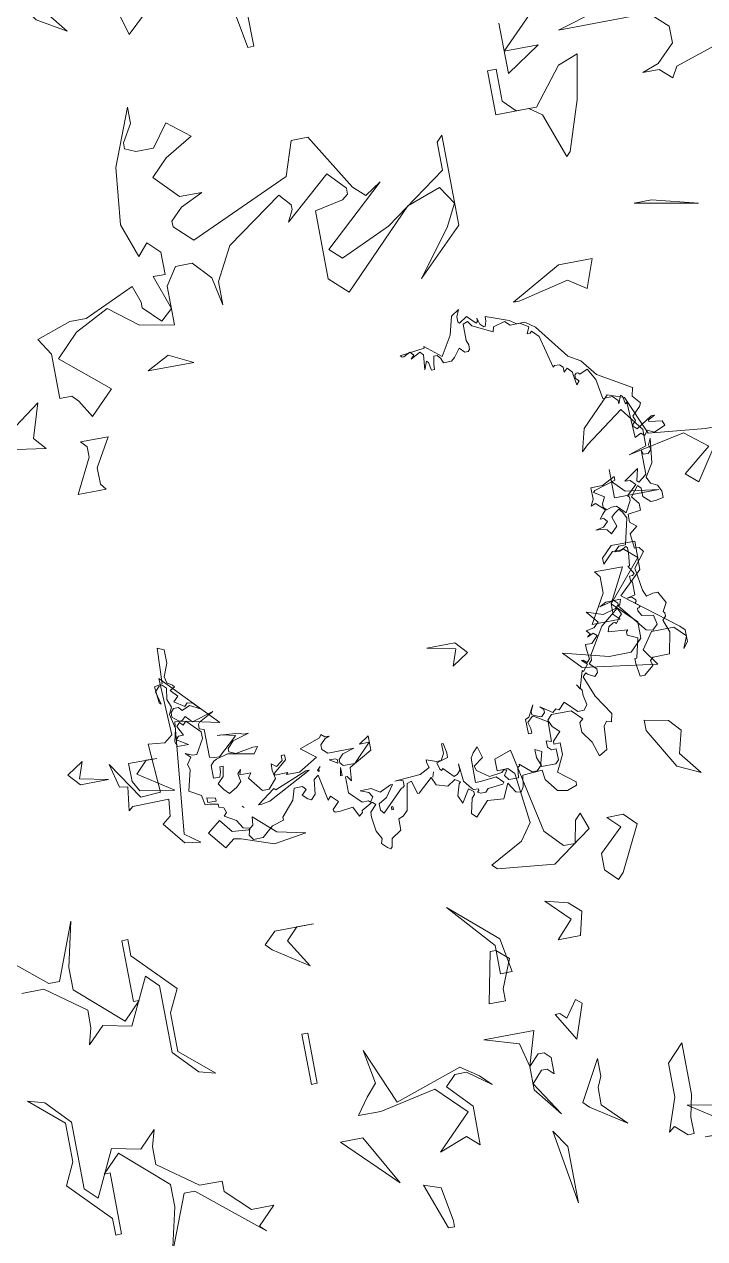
# Model space of a CAD drawing. Header units: millimetres. Extents: x 1418 to 1811, y 1796 to 1956.
# Drawn here: x 1485.405 to 1486.077, y 1861.601 to 1862.802 of the extents above; entities that cross this region are included whole.
import ezdxf

# ---------------------------------------------------------------- set-up
doc = ezdxf.new("R2010")
doc.units = ezdxf.units.MM
doc.layers.add('ARBRE', color=251, linetype='Continuous', lineweight=13)
doc.layers.add('VEGETAIS', color=3, linetype='Continuous')

# ---------------------------------------------------------------- blocks, each defined once
blk = doc.blocks.new('WMF26', base_point=(0, 0.0008))
at = {"color": 63}
for points in [[(6.1156, -2.2032), (6.188, -2.6618), (6.1156, -2.5523), (6.1156, -2.2032), (6.1156, -2.2032)], [(6.887, -2.2353), (6.887, -2.1991), (6.9233, -2.1991), (7.0262, -2.4831), (6.9233, -2.4469), (6.887, -2.2353), (6.887, -2.2353)], [(9.068, -3.2595), (9.068, -2.8446), (8.9947, -2.7721), (8.8572, -3.0553), (8.6819, -3.0191), (8.5806, -3.1212), (8.6094, -3.0191), (8.6094, -2.9104), (8.3698, -2.7359), (8.2307, -2.7359), (8.2307, -2.67), (8.0858, -2.5317), (7.9475, -2.5317), (8.0561, -2.423), (8.0199, -2.3868), (8.4061, -2.7062), (8.4711, -2.7062), (8.6094, -2.3572), (8.5436, -2.6338), (8.5436, -2.7721), (8.821, -3.0191), (8.9297, -2.9104), (8.8935, -2.9104), (8.8935, -2.5317), (8.9297, -2.5317), (8.9297, -2.6338), (9.1693, -2.8816), (9.1042, -3.0191), (9.1042, -3.2595), (9.3084, -3.4341), (9.2055, -3.4052), (9.068, -3.2595), (9.068, -3.2595)], [(5.3433, -2.5885), (5.3433, -2.4872), (5.3804, -2.4872), (5.4528, -2.5523), (5.489, -2.5235), (5.4166, -2.7276), (5.4166, -2.9384), (5.3145, -3.0471), (5.3145, -2.7276), (5.3433, -2.5885), (5.3433, -2.5885)], [(7.1629, -2.5235), (7.4757, -2.8363), (7.3374, -2.8363), (7.1629, -2.5235), (7.1629, -2.5235)], [(5.8678, -2.8726), (5.8678, -2.7639), (5.7295, -2.6247), (5.9402, -2.7639), (5.9765, -2.8001), (5.8381, -3.0471), (5.8381, -2.9384), (5.8678, -2.8726), (5.8678, -2.8726)], [(6.6754, -3.15), (6.5659, -3.0759), (6.5001, -3.0109), (6.6392, -3.1121), (6.7117, -3.1121), (6.7767, -3.0471), (6.6392, -2.9022), (6.6392, -2.6618), (6.7117, -2.7276), (6.8862, -2.6618), (6.6754, -2.8726), (6.85, -3.0471), (7.1991, -2.9746), (7.3374, -2.9746), (7.2641, -3.0759), (7.1991, -3.15), (7.2353, -3.36), (7.0904, -3.0109), (6.6754, -3.15), (6.6754, -3.15)], [(6.2531, -3.0759), (6.188, -3.1426), (6.1518, -3.1426), (6.1156, -3.1055), (6.1156, -3.0035), (6.1518, -3.0397), (6.188, -3.0397), (6.2531, -2.9672), (6.1156, -2.7565), (6.2531, -2.931), (6.2531, -3.0759), (6.2531, -3.0759)], [(6.2531, -3.0759), (6.2893, -3.2225), (6.5001, -3.2875), (6.188, -3.2875), (6.2531, -3.0759), (6.2531, -3.0759)], [(5.9402, -3.1862), (6.0415, -3.36), (6.0127, -3.36), (5.9765, -3.3237), (5.904, -3.4258), (5.8678, -3.397), (5.9402, -3.1862), (5.9402, -3.1862)], [(6.2531, -3.7461), (6.3255, -3.5715), (6.3255, -3.4983), (6.4276, -3.4983), (6.3618, -3.8111), (6.3255, -3.8111), (6.2531, -3.7461), (6.2531, -3.7461)], [(6.3255, -3.8408), (6.5734, -4.1248), (6.2893, -3.877), (6.2531, -3.6662), (6.3255, -3.6662), (6.3255, -3.8408), (6.3255, -3.8408)], [(5.8381, -3.9132), (5.9765, -4.0515), (5.8381, -4.0153), (5.7657, -3.9494), (5.8019, -3.8045), (5.9402, -3.8045), (5.8381, -3.9132), (5.8381, -3.9132)], [(7.4938, -4.1767), (7.5663, -4.1042), (7.4576, -3.9289), (7.6684, -4.068), (7.7046, -4.1042), (7.6321, -4.1767), (7.3917, -4.1767), (7.4938, -4.1767), (7.4938, -4.1767)], [(3.7897, -9.0622), (4.2409, -8.9165), (4.2771, -8.8506), (4.3504, -8.9165), (4.4525, -8.9165), (4.3504, -8.9527), (4.2409, -9.0622), (4.2409, -9.1643), (4.3504, -9.2656), (4.9111, -9.2656), (4.6633, -9.3381)], [(4.874, -9.5859), (5.2602, -9.2006), (5.0486, -9.2006), (5.2602, -9.0622), (5.2602, -9.3751)], [(6.7586, -9.7242), (6.7586, -9.5134), (6.7948, -9.5134), (6.8311, -9.7242)], [(7.3843, -9.8255), (7.4938, -9.7242), (7.5597, -9.9646)], [(5.3351, -4.4122), (5.4734, -4.1355), (5.5096, -4.0993), (5.5821, -4.1717), (5.5821, -4.273), (5.4372, -4.4122), (5.5096, -4.4846), (5.4075, -4.4846), (5.3351, -4.4122), (5.3351, -4.4122)], [(4.8889, -6.482), (4.8707, -6.4424), (4.8304, -6.4219), (4.8098, -6.3823), (4.8098, -6.342), (4.86, -6.3321), (4.8889, -6.3321), (4.9308, -6.3716), (4.9308, -6.4219), (4.9498, -6.4424), (5, -6.3823), (4.9605, -6.3321), (4.9605, -6.2918), (5.0395, -6.2819), (5.0395, -6.2317), (5, -6.1996), (5.0502, -6.1601), (5.0395, -6.0695), (5.0107, -6.0695), (4.9893, -6.0398), (5.0609, -5.9485), (5.0395, -5.8077), (5.0214, -5.7682), (4.9811, -5.7789), (4.9498, -5.7789), (4.9103, -5.7072), (4.9391, -5.6562), (4.9308, -5.6463), (4.9308, -5.6274), (4.9498, -5.606), (4.921, -5.5269), (4.9498, -5.3952), (5.0502, -5.3952), (5.0708, -5.3763), (5.0609, -5.345), (5.121, -5.2947), (5.1507, -5.2947), (5.1614, -5.3763), (5.1614, -5.4059), (5.1507, -5.4059), (5.121, -5.5269), (5.182, -5.5557), (5.182, -5.5771), (5.1712, -5.5878), (5.2915, -5.5961), (5.2832, -5.6274), (5.2519, -5.6463), (5.2412, -5.6463), (5.233, -5.6381), (5.2124, -5.6669), (5.191, -5.6891), (5.2124, -5.7286), (5.3227, -5.6381), (5.4232, -5.4767), (5.4232, -5.4454), (5.4421, -5.4265), (5.4026, -5.387), (5.4026, -5.3656), (5.4232, -5.345), (5.4635, -5.3656), (5.4734, -5.3763), (5.4923, -5.3557), (5.4421, -5.2248), (5.3631, -5.1037), (5.373, -5.0535), (5.4026, -5.0634), (5.4232, -5.0346), (5.4339, -4.8921), (5.4841, -4.8633), (5.5137, -4.9531), (5.564, -5.0239), (5.564, -5.0848), (5.5426, -5.1037), (5.6035, -5.1638), (5.7253, -5.1638), (5.755, -5.135), (5.736, -5.093), (5.6941, -5.0535), (5.7443, -5.0033), (5.7443, -4.9844), (5.7048, -4.9844), (5.7048, -4.9127), (5.755, -4.8123), (5.6545, -4.7324), (5.6545, -4.7118), (5.7146, -4.6904), (5.7756, -4.7011), (5.8365, -4.7826), (5.8447, -4.8419), (5.9657, -4.8337), (5.9765, -4.7621), (5.9954, -4.7324), (6.0267, -4.7407), (6.0662, -4.8016), (6.1074, -4.7118), (6.2078, -4.7217), (6.2893, -4.632), (6.3181, -4.6616), (6.2975, -4.7514), (6.2786, -4.7719), (6.2786, -4.7909), (6.3082, -4.8123), (6.3576, -4.7324), (6.3791, -4.7826), (6.3576, -4.8526), (6.3478, -4.8633), (6.3791, -4.8839), (6.4293, -4.8526), (6.4984, -4.8732), (6.519, -4.9234), (6.6096, -4.8419), (6.6203, -4.8419), (6.6409, -4.9234), (6.6705, -4.9127), (6.7001, -4.7514), (6.7314, -4.7217), (6.7602, -4.7118), (6.7602, -4.6402), (6.8212, -4.6007), (6.8319, -4.5505), (6.8418, -4.5398), (6.8607, -4.5505), (6.892, -4.5818), (6.8821, -4.6114), (6.9109, -4.6616), (6.9216, -4.7514), (6.9216, -4.7826), (6.8821, -4.8222), (6.901, -4.8419), (6.9718, -4.8016), (6.9718, -4.7909), (6.9932, -4.7719), (7.0229, -4.8337), (7.1019, -4.8222), (7.134, -4.8222), (7.1439, -4.8337), (7.1439, -4.8419), (7.1019, -4.8839), (7.1439, -4.9234), (7.1629, -4.9028), (7.1941, -5.0634), (7.2238, -5.0428), (7.2345, -4.9531), (7.2633, -4.9234), (7.2839, -4.9341), (7.3135, -4.9629), (7.2839, -4.9926), (7.3028, -5.0132), (7.353, -5.0132), (7.3744, -4.9424), (7.4543, -4.8526), (7.4543, -4.8337), (7.5259, -4.8123), (7.5967, -4.7514), (7.6552, -4.7514), (7.6766, -4.7826), (7.6659, -4.8222), (7.7054, -4.8337), (7.7367, -4.8839), (7.8059, -4.9234), (7.7869, -4.9424), (7.7976, -4.9737), (7.8273, -4.9844), (7.8273, -5.0033), (7.8775, -5.0132), (7.9071, -5.0132), (7.9178, -5.0741), (7.9886, -5.1136), (7.9574, -5.2437), (7.9681, -5.2758), (7.9384, -5.3153), (7.9681, -5.345), (7.9277, -5.326), (7.8989, -5.326), (7.8478, -5.4158), (7.8478, -5.4561), (7.9277, -5.5376), (7.9491, -5.5162), (7.9681, -5.5376), (7.9886, -5.5162), (7.9574, -5.4561), (7.9886, -5.4561), (8.0076, -5.4372), (7.9384, -5.3952), (8.0076, -5.3952), (8.0183, -5.4265), (7.9993, -5.5063), (8.0183, -5.5961), (7.9993, -5.6381), (8.0183, -5.6891), (8.0076, -5.7575), (8.0282, -5.7789), (8.0496, -5.7789), (8.0784, -5.7476), (8.0578, -5.6669), (8.0685, -5.6784), (8.0784, -5.7789), (8.0282, -5.7896), (8.0183, -6.0086), (7.9779, -5.9896), (7.9779, -5.9081), (8.0076, -5.8291), (7.9993, -5.7896), (7.9681, -5.7682), (7.9574, -5.7575), (7.9886, -5.7393), (7.9491, -5.6973), (7.9779, -5.6669), (7.9178, -5.6274), (7.8989, -5.6463), (7.8668, -5.6381), (7.8273, -5.5961), (7.8882, -5.6274), (7.9384, -5.606), (7.9574, -5.6274), (7.9886, -5.6274), (8.0076, -5.606), (8.0076, -5.5771), (7.9681, -5.5459), (7.9491, -5.5459), (7.9277, -5.5664), (7.8882, -5.5269), (7.7556, -5.5664), (7.8478, -5.5162), (7.8561, -5.5063), (7.8561, -5.4767), (7.8273, -5.466), (7.8273, -5.2947), (7.7976, -5.2865), (7.7663, -5.2865), (7.6552, -5.387), (7.647, -5.3952), (7.7268, -5.4158), (7.7556, -5.4158), (7.6264, -5.4059), (7.5967, -5.3952), (7.5655, -5.3952), (7.6659, -5.3656), (7.7054, -5.326), (7.7054, -5.3054), (7.6659, -5.2865), (7.5547, -5.3054), (7.5259, -5.3054), (7.5547, -5.2651), (7.7161, -5.2947), (7.7869, -5.2758), (7.8059, -5.2651), (7.8273, -5.2437), (7.8273, -5.1638), (7.7869, -5.1638), (7.777, -5.1935), (7.777, -5.2248), (7.7556, -5.2248), (7.7663, -5.1638), (7.8059, -5.1243), (7.777, -5.0848), (7.7474, -5.0535), (7.6972, -5.0848), (7.6659, -5.1136), (7.6766, -5.1638), (7.6552, -5.1852), (7.6659, -5.154), (7.5967, -5.154), (7.6157, -5.1243), (7.5465, -5.0346), (7.5045, -5.0346), (7.4543, -5.093), (7.465, -5.1433), (7.465, -5.1852), (7.4354, -5.1638), (7.4033, -5.1852), (7.395, -5.1935), (7.395, -5.2248), (7.3744, -5.2248), (7.3744, -5.1935), (7.4543, -5.1243), (7.4543, -5.1136), (7.3744, -5.1136), (7.3843, -5.1037), (7.3028, -5.1037), (7.1843, -5.1745), (7.274, -5.2437), (7.1439, -5.2865), (7.134, -5.3054), (7.1126, -5.2865), (7.0838, -5.2865), (7.1126, -5.2758), (7.1439, -5.2437), (7.1439, -5.2141), (7.1126, -5.1852), (6.9513, -5.1852), (7.0229, -5.1638), (7.0517, -5.135), (7.0517, -5.1136), (7.0336, -5.093), (6.9611, -5.093), (6.8508, -5.2042), (6.9109, -5.2042), (6.8508, -5.2437), (6.8508, -5.154), (6.9932, -5.0741), (7.0015, -4.9926), (7.0229, -5.0239), (7.0336, -5.0239), (7.0336, -4.9234), (6.9611, -4.8526), (6.9216, -4.8526), (6.9109, -4.8419), (6.892, -4.8732), (6.9109, -4.9028), (6.9611, -4.9234), (6.892, -4.9234), (6.8418, -4.8921), (6.771, -4.9234), (6.7602, -4.9234), (6.8105, -4.8526), (6.8607, -4.8222), (6.8607, -4.7826), (6.8418, -4.7621), (6.71, -4.8921), (6.7001, -4.8921), (6.6911, -4.9028), (6.6911, -4.9341), (6.71, -4.9424), (6.7413, -4.9424), (6.5808, -4.9531), (6.519, -4.9844), (6.5297, -5.0132), (6.5297, -5.0346), (6.4688, -5.0132), (6.44, -5.0132), (6.4186, -5.0535), (6.4186, -5.1136), (6.4079, -5.1136), (6.398, -5.0535), (6.398, -5.0239), (6.4688, -5.0033), (6.4581, -4.9629), (6.4482, -4.9531), (6.44, -4.9629), (6.3791, -4.9028), (6.3576, -4.9127), (6.3395, -4.9341), (6.3395, -4.9737), (6.3288, -4.8633), (6.2893, -4.8123), (6.2786, -4.8016), (6.2473, -4.8016), (6.2473, -4.7909), (6.258, -4.7826), (6.2391, -4.7719), (6.2078, -4.7719), (6.1889, -4.7909), (6.0967, -4.8016), (6.0884, -4.8123), (6.1279, -4.8526), (6.2284, -4.8419), (6.258, -4.8419), (6.258, -4.9926), (6.2391, -5.0239), (6.2078, -5.0535), (6.1889, -4.9844), (6.2473, -4.9424), (6.2391, -4.9127), (6.1675, -4.8633), (6.0884, -4.8732), (6.0769, -4.8839), (6.0563, -4.8839), (6.0769, -4.8526), (6.0563, -4.8222), (5.9954, -4.8222), (5.9872, -4.8839), (5.9765, -4.8921), (5.9765, -4.9028), (5.9056, -4.8419), (5.876, -4.8419), (5.8447, -4.8732), (5.8653, -4.9234), (5.8653, -4.9737), (5.8258, -4.9531), (5.8447, -4.8839), (5.8447, -4.8633), (5.755, -4.8633), (5.736, -4.8839), (5.736, -4.9531), (5.7649, -4.9531), (5.7863, -4.9737), (5.7863, -5.0132), (5.755, -5.0033), (5.755, -5.1243), (5.8365, -5.1745), (5.8447, -5.1745), (5.876, -5.1433), (5.8653, -5.1037), (5.8653, -5.0741), (5.8867, -5.0741), (5.8867, -5.1638), (5.8653, -5.1745), (5.8258, -5.2437), (5.8447, -5.2042), (5.8447, -5.1852), (5.7945, -5.1638), (5.7863, -5.1638), (5.7649, -5.1852), (5.7649, -5.2042), (5.7863, -5.2248), (5.7146, -5.1745), (5.6941, -5.1935), (5.6751, -5.1852), (5.6356, -5.2248), (5.564, -5.154), (5.5236, -5.154), (5.503, -5.1852), (5.5137, -5.2437), (5.5137, -5.2758), (5.5426, -5.3153), (5.5236, -5.2865), (5.4923, -5.3952), (5.4841, -5.387), (5.4528, -5.4265), (5.4841, -5.4561), (5.4734, -5.4561), (5.4528, -5.4372), (5.4339, -5.4561), (5.4421, -5.5162), (5.4421, -5.5459), (5.4026, -5.5459), (5.3631, -5.5878), (5.3837, -5.606), (5.4232, -5.5878), (5.4026, -5.606), (5.4232, -5.6274), (5.373, -5.6381), (5.3417, -5.6669), (5.3837, -5.7179), (5.4026, -5.7393), (5.3022, -5.7072), (5.2223, -5.7286), (5.2017, -5.7476), (5.2017, -5.7575), (5.2223, -5.7789), (5.3129, -5.7575), (5.2725, -5.7789), (5.182, -5.7789), (5.191, -5.7476), (5.2017, -5.7393), (5.0609, -5.5664), (5.0214, -5.5557), (4.9893, -5.5878), (5, -5.6463), (5.0708, -5.6562), (5.0897, -5.6891), (5.0897, -5.7072), (5.0815, -5.7072), (5.0708, -5.7179), (5.1004, -5.7393), (5.0897, -5.7476), (5.0897, -5.7575), (5.1111, -5.7789), (5.14, -5.7789), (5.0897, -5.7896), (5.0897, -5.8686), (5.1004, -5.8793), (5.1004, -5.9081), (5.0815, -5.9081), (5.0708, -5.9188), (5.1004, -5.969), (5.0897, -5.969), (5.0815, -6.0489), (5.0815, -6.0802), (5.0897, -6.0901), (5.1317, -6.0695), (5.1614, -6.0695), (5.1317, -6.0999), (5.0897, -6.0999), (5.0502, -6.2605), (5.0708, -6.3), (5.0897, -6.3214), (5.121, -6.3), (5.14, -6.2819), (5.121, -6.221), (5.1614, -6.1815), (5.182, -6.2103), (5.2223, -6.221), (5.2519, -6.221), (5.2017, -6.2317), (5.1712, -6.2605), (5.191, -6.2819), (5.2124, -6.2819), (5.191, -6.3107), (5.1712, -6.3321), (5.2223, -6.3823), (5.2519, -6.3716), (5.233, -6.4112), (5.233, -6.482), (5.1614, -6.482), (5.0815, -6.5231), (5.0815, -6.5009), (5.2124, -6.4614), (5.2223, -6.4507), (5.1614, -6.4112), (5.182, -6.3716), (5.182, -6.3502), (5.1614, -6.3321), (5.1317, -6.342), (5.1004, -6.342), (5.0502, -6.2918), (5.0107, -6.3609), (5.0107, -6.3823), (5.0214, -6.3922), (4.9605, -6.4507), (4.9893, -6.482), (5.0214, -6.482), (4.9308, -6.5437), (4.9498, -6.4721), (4.9391, -6.4614), (4.9103, -6.482), (4.8889, -6.5009), (4.8889, -6.6524), (4.8806, -6.6236), (4.8493, -6.6236), (4.8304, -6.6442), (4.8386, -6.6738), (4.8205, -6.7133), (4.8386, -6.5627), (4.8889, -6.482), (4.8889, -6.482)], [(6.7915, -4.7909), (6.7817, -4.7909), (6.7817, -4.7719), (6.7915, -4.7719), (6.7915, -4.7909), (6.7915, -4.7909)], [(6.4984, -4.9531), (6.5083, -4.9234), (6.4984, -4.9531), (6.4984, -4.9531)], [(7.5152, -4.9629), (7.5655, -4.9531), (7.586, -4.9531), (7.4757, -5.0346), (7.465, -5.0239), (7.2633, -5.1037), (7.2444, -5.1037), (7.5152, -4.9629), (7.5152, -4.9629)], [(7.6865, -4.9629), (7.6766, -4.9531), (7.6865, -4.9629), (7.6865, -4.9629)], [(7.0624, -5.0346), (7.0517, -5.0848), (7.0517, -5.0346), (7.0624, -5.0346), (7.0624, -5.0346)], [(7.8371, -5.0239), (7.8882, -5.0239), (7.8882, -5.0535), (7.8371, -5.0428), (7.8371, -5.0239), (7.8371, -5.0239)], [(7.0624, -5.135), (7.0624, -5.1136), (7.1126, -5.1433), (7.0731, -5.1433), (7.0624, -5.135), (7.0624, -5.135)], [(7.1843, -5.0848), (7.1941, -5.093), (7.1736, -5.1136), (7.1843, -5.1037), (7.1843, -5.0848), (7.1843, -5.0848)], [(6.1601, -5.6315), (6.2613, -5.5664), (6.2251, -5.6677), (6.3996, -5.7048), (6.2251, -5.7048), (6.1601, -5.6315), (6.1601, -5.6315)], [(5.2421, -5.7624), (5.2421, -5.6965), (5.2058, -5.6595), (5.3804, -5.6595), (5.2783, -5.8348), (5.2783, -5.9361), (5.3071, -5.9723), (5.1326, -5.9723), (5.2421, -5.7624), (5.2421, -5.7624)], [(5.8447, -7.6288), (5.8365, -7.619), (5.7863, -7.6503), (5.736, -7.6), (5.7253, -7.6083), (5.7253, -7.6288), (5.7146, -7.5893), (5.6941, -7.5687), (5.6858, -7.5687), (5.6751, -7.6), (5.6751, -7.6288), (5.5343, -7.5786), (5.4923, -7.5498), (5.4421, -7.5498), (5.3837, -7.5078), (5.2223, -7.2979), (5.1507, -7.2559), (5.0708, -7.1554), (4.8707, -7.0361), (4.8806, -6.9858), (4.8386, -6.9356), (4.8493, -6.9142), (4.8996, -6.864), (4.8889, -6.8343), (4.9103, -6.8138), (4.9103, -6.8031), (4.8889, -6.7841), (4.7892, -6.8451), (4.7703, -6.8451), (4.8098, -6.8245), (4.8098, -6.8138), (4.7291, -6.8031), (4.7192, -6.7742), (4.7892, -6.7446), (4.8304, -6.7635), (4.8493, -6.7339), (4.8707, -6.7528), (4.9103, -6.7339), (4.921, -6.9546), (4.9308, -6.9463), (4.9391, -6.9965), (4.9498, -7.0048), (4.9712, -6.9546), (4.9712, -6.976), (5, -7.0048), (5.0609, -7.0048), (5.0815, -7.1258), (5.121, -7.1974), (5.1712, -7.176), (5.182, -7.1867), (5.191, -7.1867), (5.2017, -7.176), (5.2017, -7.1554), (5.182, -7.1365), (5.2017, -7.1159), (5.2124, -7.1867), (5.2124, -7.1974), (5.2412, -7.2262), (5.2626, -7.2057), (5.2626, -7.2369), (5.2832, -7.2559), (5.3129, -7.2559), (5.3227, -7.2477), (5.373, -7.4494), (5.4133, -7.4889), (5.4232, -7.4782), (5.4421, -7.4782), (5.4232, -7.5185), (5.4734, -7.5498), (5.5343, -7.5498), (5.564, -7.5786), (5.6356, -7.558), (5.6438, -7.5284), (5.7649, -7.5893), (5.7863, -7.619), (5.8151, -7.6083), (5.8151, -7.5078), (5.8052, -7.4782), (5.8052, -7.4494), (5.8151, -7.4387), (5.8365, -7.4387), (5.8653, -7.4683), (5.9056, -7.4181), (5.9262, -7.3991), (5.9765, -7.3991), (5.9872, -7.428), (6.0061, -7.4494), (6.0267, -7.4494), (6.0374, -7.3991), (6.0374, -7.3679), (6.0563, -7.3679), (6.0662, -7.4181), (6.0769, -7.428), (6.0967, -7.3777), (6.0884, -7.4683), (6.1074, -7.4889), (6.1675, -7.4576), (6.1469, -7.4782), (6.1675, -7.4996), (6.2078, -7.4782), (6.2177, -7.4782), (6.2284, -7.4889), (6.0769, -7.5078), (6.0769, -7.5185), (5.9765, -7.4387), (5.9056, -7.558), (5.876, -7.6692), (5.8258, -7.7005), (5.8447, -7.6585), (5.8447, -7.6288), (5.8447, -7.6288)]]:
    blk.add_lwpolyline(points, dxfattribs=at)
at = {"color": 106}
for points in [[(5.1046, -2.563), (5.1046, -2.4543), (5.2799, -2.4543), (5.2141, -2.4543), (5.1408, -2.5268), (5.3524, -2.6651), (5.1408, -2.6288), (5.1046, -2.563), (5.1046, -2.563)], [(7.5482, -3.215), (7.5852, -3.215), (7.5852, -3.5271), (7.5482, -3.5271), (7.5482, -3.215), (7.5482, -3.215)], [(8.3855, -3.5641), (8.3855, -3.9783), (8.4579, -4.0515), (8.5962, -3.7675), (8.77, -3.8045), (8.8729, -3.7025), (8.8441, -3.8045), (8.8441, -3.9132), (9.0836, -4.0886), (9.2211, -4.0886)], [(9.4327, -4.4377), (9.0474, -4.1174), (8.9816, -4.1174), (8.8441, -4.4665), (8.9091, -4.1899), (8.9091, -4.0515), (8.6325, -3.8045), (8.5238, -3.9132), (8.56, -3.9132), (8.56, -4.2919), (8.5238, -4.2919), (8.5238, -4.1899), (8.2826, -3.942), (8.3492, -3.8045), (8.3492, -3.5641), (8.1451, -3.3896), (8.2463, -3.4184), (8.3855, -3.5641), (8.3855, -3.5641)], [(6.2531, -4.3282), (6.0489, -4.4377), (5.9765, -4.5398), (6.0127, -4.8526), (6.0489, -4.8889), (6.1156, -4.8889), (6.1156, -4.9613), (6.0127, -4.9975), (5.904, -4.4739), (5.8019, -4.3644), (5.7295, -4.3644), (5.7006, -4.5027), (5.6644, -4.5398), (5.6274, -4.4377), (5.8744, -4.2623), (6.2243, -4.2985), (6.2531, -4.3282), (6.2531, -4.3282)], [(5.1762, -4.9613), (5.1762, -5.0272), (5.0305, -4.9975), (4.9654, -4.9251), (5.0016, -4.7859), (4.893, -4.6484), (5.0305, -4.7135), (5.1762, -4.9613), (5.1762, -4.9613)], [(7.7285, -4.7678), (7.7738, -4.7777), (7.8306, -4.7316), (7.9178, -4.8403), (7.838, -4.9037), (7.7746, -4.8238), (7.6725, -4.8131), (7.6437, -4.837), (7.6387, -4.888), (7.5062, -4.7703), (7.3341, -4.7316), (7.5342, -4.7011), (7.7285, -4.7678), (7.7285, -4.7678)], [(8.1805, -4.9448), (8.1302, -4.986), (8.1195, -5.0881), (8.3427, -5.0856), (8.3707, -5.0626), (8.3501, -5.2099), (8.4011, -5.2157), (8.4373, -5.3647), (8.285, -5.1317), (8.1607, -5.1391), (8.1805, -5.4413), (8.0784, -5.4306), (8.0273, -5.4718), (8.0422, -5.825), (7.7252, -5.4915), (7.9434, -5.5401), (7.9944, -5.5459), (8.066, -4.8609), (7.9746, -4.7933), (8.071, -4.809), (8.1805, -4.9448), (8.1805, -4.9448)], [(8.3196, -5.2371), (8.3196, -5.3474), (8.1451, -5.3474), (8.2101, -5.3474), (8.2826, -5.275), (8.0726, -5.1358), (8.2826, -5.1721), (8.3196, -5.2371), (8.3196, -5.2371)], [(8.6975, -5.3474), (8.5962, -5.4125), (8.6325, -5.3112), (8.4579, -5.275), (8.6325, -5.275), (8.6975, -5.3474), (8.6975, -5.3474)], [(5.5903, -5.5212), (5.3145, -5.4487), (5.1762, -5.4487), (5.1029, -5.5212), (5.1029, -5.6232), (5.2421, -5.7624), (5.0305, -6.0094), (5.1029, -6.0744), (5.1762, -6.0744), (5.2421, -6.0094), (5.2421, -6.0456), (5.1762, -6.1115), (5.0305, -6.1115), (5.0305, -5.9361), (5.1762, -5.7986), (4.8559, -5.5508), (4.8271, -5.5212), (4.8271, -5.4487), (4.8559, -5.4125), (4.8271, -5.4849), (4.893, -5.5508), (5.0305, -5.5508), (5.1029, -5.4487), (5.0305, -5.3474), (5.489, -5.4125), (5.5903, -5.5212), (5.5903, -5.5212)], [(4.478, -6.5989), (4.6155, -6.7076), (4.9654, -6.6351), (4.8559, -6.6713), (4.8559, -6.7734), (4.9654, -6.9183), (5.2058, -6.7438), (5.2421, -6.7076), (5.2058, -6.8459), (5.0305, -7.0212), (4.9292, -6.985), (4.8271, -6.7438), (4.478, -6.7076), (4.3685, -6.7076), (4.5793, -6.3947), (4.6517, -6.4597), (4.478, -6.5989), (4.478, -6.5989)], [(5.1029, -6.5701), (5.1029, -6.4968), (5.0305, -6.4235), (4.8271, -6.3947), (5.1029, -6.3947), (5.1029, -6.5701), (5.1029, -6.5701)], [(8.2101, -7.232), (8.2101, -7.2971), (8.2463, -7.3333), (8.0726, -7.3333), (8.1739, -7.1587), (8.1739, -7.0575), (8.1451, -7.0212), (8.3196, -7.0212), (8.2101, -7.232), (8.2101, -7.232)], [(8.6975, -7.4428), (8.4579, -7.6173), (8.5238, -7.4066), (8.4579, -7.3333), (8.6975, -7.3703), (8.6975, -7.4428), (8.6975, -7.4428)], [(8.2463, -7.6173), (8.3196, -7.6173), (8.3196, -7.894), (8.3855, -7.996), (8.1739, -8.0685), (8.0726, -8.0685), (7.7589, -8.2076), (7.7227, -8.1047), (7.7227, -8.0685), (7.6214, -7.9672), (7.5482, -8.0323), (7.6214, -8.2439), (7.5482, -8.2439), (7.5482, -8.3814), (7.6214, -8.4546), (7.6865, -8.3814), (7.7589, -8.5921), (7.7227, -8.942), (7.5852, -9.2911), (7.5852, -9.1899), (7.6503, -9.0804), (7.6503, -9.0441), (7.5852, -9.0145), (7.4757, -9.0145), (7.3736, -9.1528), (7.2353, -9.0441), (7.4098, -8.942), (7.5119, -8.8399), (7.3736, -8.695), (7.2353, -8.695), (7.3736, -8.6292), (7.4469, -8.5559), (7.4469, -8.5197), (7.3374, -8.4176), (6.7117, -8.695), (6.6392, -8.9058), (6.5371, -8.9058), (6.3255, -8.5559), (6.2531, -8.4909), (6.1518, -8.5559), (6.5371, -8.2076), (6.4639, -8.141), (6.1518, -8.2801), (5.7657, -8.5559), (5.7657, -8.7313), (5.7295, -8.7675), (5.7295, -8.2076), (6.0127, -7.9302), (5.8019, -8.2076), (5.7295, -8.3451), (5.8019, -8.4546), (6.0127, -8.3814), (6.4639, -7.9302), (6.5734, -8.0323), (6.5734, -8.4546), (6.3988, -8.4909), (6.3618, -8.5197), (6.3618, -8.5559), (6.4639, -8.6654), (6.7479, -8.4176), (6.7117, -8.4909), (6.7117, -8.5197), (6.7767, -8.5921), (7.1266, -8.3451), (7.2353, -8.141), (7.2353, -7.996), (7.2715, -8.1706), (7.3736, -8.2801), (7.4757, -8.2801), (7.5482, -8.1706), (7.5482, -7.9302), (7.7589, -7.9672), (7.9343, -8.1047), (8.1451, -7.996), (8.2826, -7.8577), (7.9993, -7.6173), (8.1451, -7.4724), (8.2101, -7.5811), (8.2463, -7.6173), (8.2463, -7.6173)], [(5.4528, -7.6832), (5.489, -7.6832), (5.1762, -7.8577), (4.9654, -7.8577), (5.0305, -7.6832), (5.1391, -7.7556), (5.4528, -7.6832), (5.4528, -7.6832)], [(7.6214, -7.7556), (7.4757, -7.6832), (7.7589, -7.6832), (7.6214, -7.7556), (7.6214, -7.7556)], [(4.6517, -8.141), (4.2664, -8.0685), (4.5431, -8.141), (4.6517, -8.141), (4.6517, -8.141)], [(5.177, -8.8292), (5.382, -8.8292), (5.382, -9.1026), (5.3293, -9.1026), (5.3293, -8.9025), (5.2561, -8.8292), (5.1293, -8.8292), (4.9506, -9.0557), (4.8255, -9.1026), (4.8773, -8.8292), (4.9769, -8.5238), (5.0033, -8.4974), (5.1029, -8.7766), (5.177, -8.8292), (5.177, -8.8292)], [(8.1451, -10.0914), (8.1739, -10.1284), (8.2463, -10.1284), (8.2463, -10.2659), (8.1451, -10.2659), (8.1451, -10.1647), (8.0726, -10.0914), (8.0356, -10.0914), (7.9993, -10.1284), (7.9705, -9.9539), (7.861, -9.8148), (8.0356, -9.9177), (8.1451, -10.0914), (8.1451, -10.0914)]]:
    blk.add_lwpolyline(points, dxfattribs=at)
blk = doc.blocks.new('T2_02')
at = {"xscale": 0.3499999999999943, "yscale": 0.3499999999999943, "zscale": 0.3499999999999943}
blk.add_blockref('WMF26', (-2.2399, 1.997), dxfattribs=at)

msp = doc.modelspace()

# ---------------------------------------------------------------- linework, layer by layer
at = {"layer": 'VEGETAIS'}
msp.add_spline([(1489.4134, 1863.9212), (1485.3832, 1860.7774), (1481.3427, 1862.3657), (1477.9137, 1859.3571), (1473.6925, 1864.3841), (1480.0596, 1864.3842), (1489.4134, 1863.9212)], degree=3, dxfattribs=at)

# ---------------------------------------------------------------- block references
at = {"layer": 'ARBRE', "xscale": 0.4621142716754233, "yscale": 0.4621142716754233, "zscale": 0.4621142716754233, "rotation": 190.6551472559353}
msp.add_blockref('T2_02', (1485.8022, 1862.1852), dxfattribs=at)

doc.saveas('drawing.dxf')
